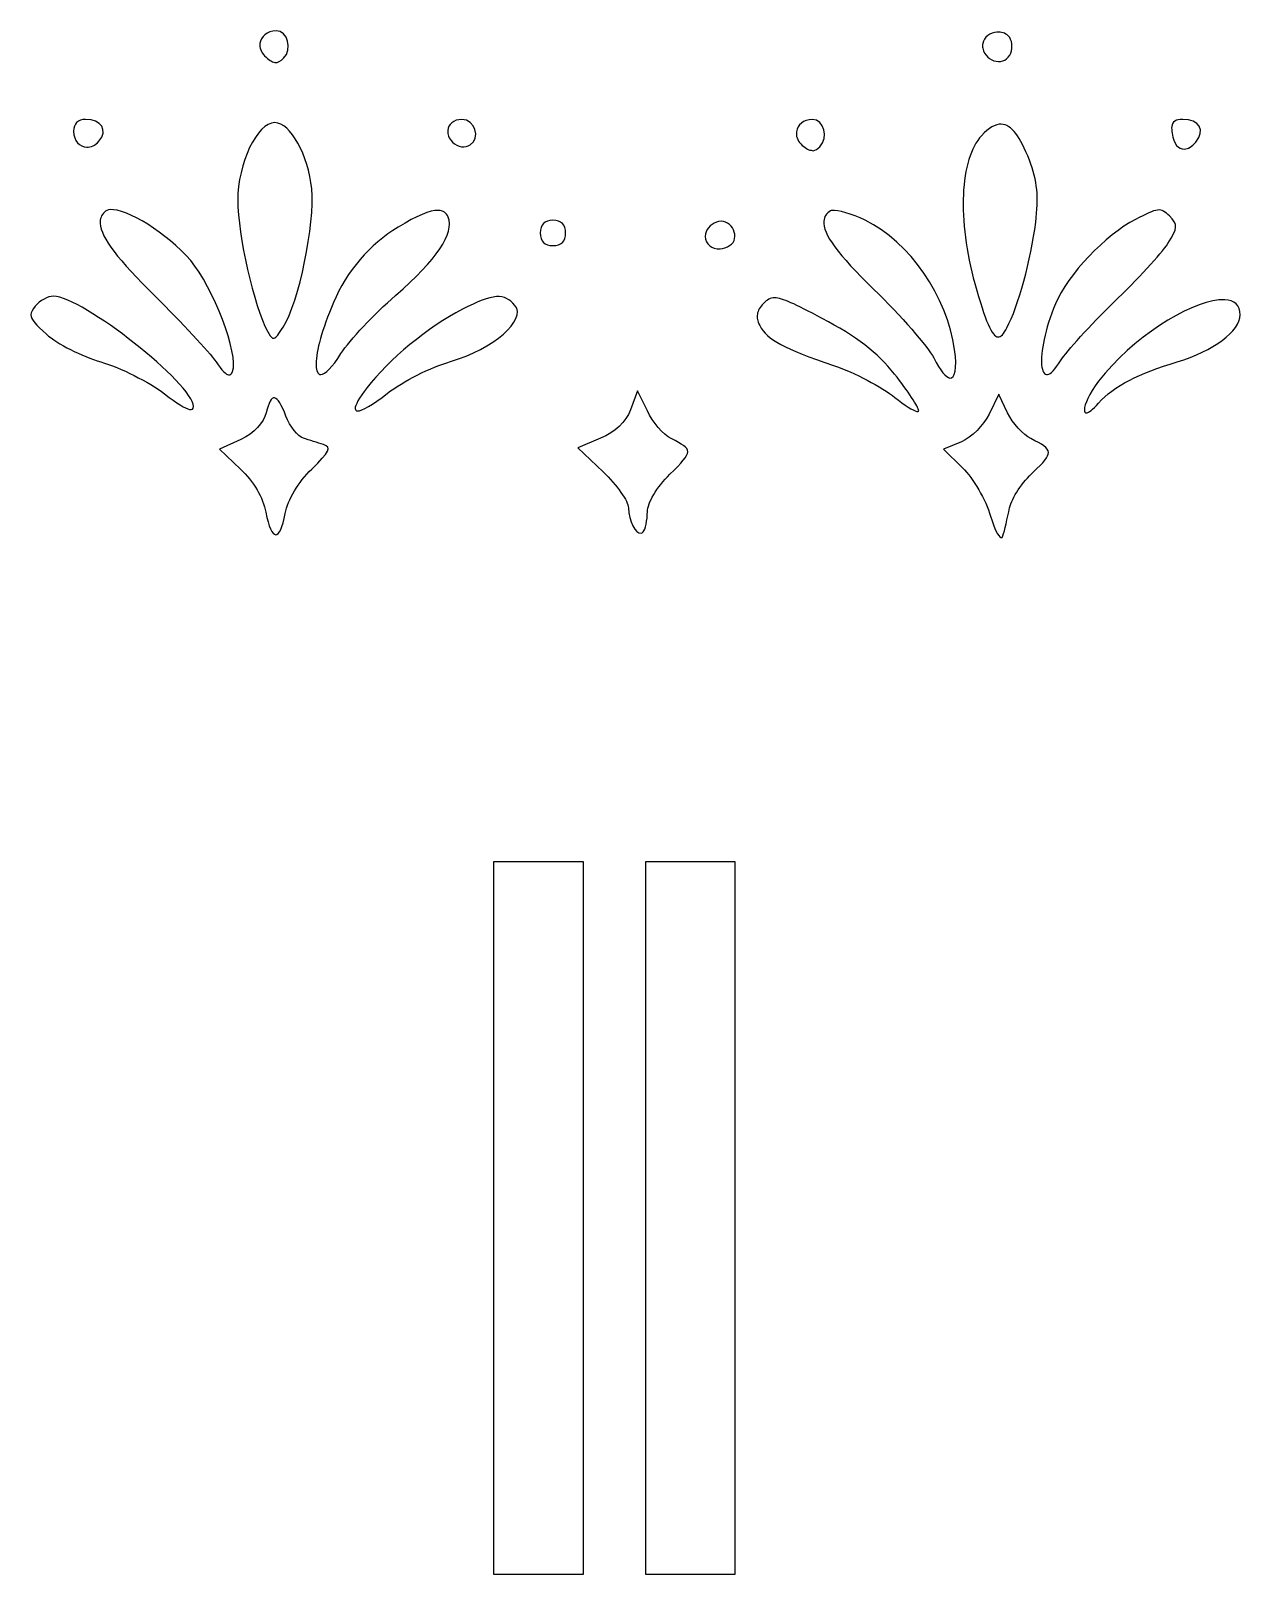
# Model space of a CAD drawing. Header units: centimetres. Extents: x -10 to 10, y -12.4 to 12.4.
# Drawn here: x -7.543 to -5.015, y 9.006 to 12.232 of the extents above; entities that cross this region are included whole.
import ezdxf

# ---------------------------------------------------------------- set-up
doc = ezdxf.new("R2010")
doc.units = ezdxf.units.CM
doc.header["$MEASUREMENT"] = 0
doc.layers.add('Layer 1', color=7, linetype='Continuous')

msp = doc.modelspace()

# ---------------------------------------------------------------- linework, layer by layer
at = {"layer": 'Layer 1', "color": 16, "lineweight": 25}
for points, knots in [([(-7.03048, 12.23203), (-7.00607, 12.23203), (-6.99574, 12.19401), (-7.01477, 12.17498), (-7.01477, 12.17498), (-7.02104, 12.16871), (-7.02662, 12.16508), (-7.03296, 12.16588), (-7.03296, 12.16588), (-7.0393, 12.16668), (-7.04599, 12.17147), (-7.05446, 12.17994), (-7.05446, 12.17994), (-7.06214, 12.18762), (-7.06551, 12.19718), (-7.06438, 12.20557), (-7.06438, 12.20557), (-7.0625, 12.21955), (-7.04933, 12.23203), (-7.03048, 12.23203)], [0, 0, 0, 0, 0.1666667, 0.1666667, 0.1666667, 0.1666667, 0.3333333, 0.3333333, 0.3333333, 0.3333333, 0.5, 0.5, 0.5, 0.5, 0.6666667, 0.6666667, 0.6666667, 0.6666667, 1, 1, 1, 1]), ([(-5.52318, 12.22955), (-5.51475, 12.23018), (-5.5058, 12.22788), (-5.4992, 12.22128), (-5.4992, 12.22128), (-5.49147, 12.21355), (-5.48967, 12.19763), (-5.49424, 12.18573), (-5.49424, 12.18573), (-5.49952, 12.17197), (-5.51223, 12.16622), (-5.52483, 12.16837), (-5.52483, 12.16837), (-5.53743, 12.17052), (-5.55002, 12.18048), (-5.55294, 12.19566), (-5.55294, 12.19566), (-5.5536, 12.19907), (-5.55352, 12.20251), (-5.55294, 12.20558), (-5.55294, 12.20558), (-5.55041, 12.21902), (-5.53723, 12.22851), (-5.52317, 12.22956), (-5.52317, 12.22956), (-5.52317, 12.22956), (-5.52318, 12.22955), (-5.52318, 12.22955)], [0, 0, 0, 0, 0.125, 0.125, 0.125, 0.125, 0.25, 0.25, 0.25, 0.25, 0.375, 0.375, 0.375, 0.375, 0.5, 0.5, 0.5, 0.5, 0.625, 0.625, 0.625, 0.625, 0.75, 0.75, 0.75, 0.75, 1, 1, 1, 1]), ([(-7.429, 12.04682), (-7.39575, 12.04682), (-7.38152, 12.02469), (-7.40089, 12.00134), (-7.40089, 12.00134), (-7.40836, 11.99233), (-7.41775, 11.9885), (-7.42652, 11.98894), (-7.42652, 11.98894), (-7.44113, 11.98967), (-7.45381, 12.00206), (-7.45381, 12.02201), (-7.45381, 12.02201), (-7.45381, 12.03793), (-7.44533, 12.04681), (-7.42901, 12.04681), (-7.42901, 12.04681), (-7.42901, 12.04681), (-7.429, 12.04682), (-7.429, 12.04682)], [0, 0, 0, 0, 0.1666667, 0.1666667, 0.1666667, 0.1666667, 0.3333333, 0.3333333, 0.3333333, 0.3333333, 0.5, 0.5, 0.5, 0.5, 0.6666667, 0.6666667, 0.6666667, 0.6666667, 1, 1, 1, 1]), ([(-7.03296, 12.0402), (-7.00098, 12.0402), (-6.96271, 11.97126), (-6.95607, 11.90212), (-6.95607, 11.90212), (-6.94894, 11.82791), (-6.98276, 11.66432), (-7.0156, 11.61273), (-7.0156, 11.61273), (-7.02477, 11.59833), (-7.03007, 11.59069), (-7.03462, 11.58958), (-7.03462, 11.58958), (-7.03576, 11.5893), (-7.03687, 11.58907), (-7.03793, 11.58958), (-7.03793, 11.58958), (-7.04111, 11.59112), (-7.04433, 11.59669), (-7.04868, 11.60446), (-7.04868, 11.60446), (-7.07632, 11.65386), (-7.11069, 11.80722), (-7.11069, 11.87731), (-7.11069, 11.87731), (-7.11069, 11.95507), (-7.07016, 12.04019), (-7.03297, 12.04019), (-7.03297, 12.04019), (-7.03297, 12.04019), (-7.03296, 12.0402), (-7.03296, 12.0402)], [0, 0, 0, 0, 0.1111111, 0.1111111, 0.1111111, 0.1111111, 0.2222222, 0.2222222, 0.2222222, 0.2222222, 0.3333333, 0.3333333, 0.3333333, 0.3333333, 0.4444444, 0.4444444, 0.4444444, 0.4444444, 0.5555556, 0.5555556, 0.5555556, 0.5555556, 0.6666667, 0.6666667, 0.6666667, 0.6666667, 0.7777778, 0.7777778, 0.7777778, 0.7777778, 1, 1, 1, 1]), ([(-6.64187, 12.04682), (-6.61495, 12.04682), (-6.60205, 12.00779), (-6.62451, 11.9939), (-6.62451, 11.9939), (-6.63029, 11.99032), (-6.63631, 11.98875), (-6.6427, 11.98977), (-6.6427, 11.98977), (-6.64909, 11.99079), (-6.65605, 11.99403), (-6.66172, 11.99969), (-6.66172, 11.99969), (-6.66942, 12.00739), (-6.67206, 12.01602), (-6.67164, 12.02367), (-6.67164, 12.02367), (-6.67094, 12.03642), (-6.65997, 12.04682), (-6.64187, 12.04682)], [0, 0, 0, 0, 0.1666667, 0.1666667, 0.1666667, 0.1666667, 0.3333333, 0.3333333, 0.3333333, 0.3333333, 0.5, 0.5, 0.5, 0.5, 0.6666667, 0.6666667, 0.6666667, 0.6666667, 1, 1, 1, 1]), ([(-5.9093, 12.04682), (-5.88488, 12.04682), (-5.87456, 12.0088), (-5.89359, 11.98977), (-5.89359, 11.98977), (-5.89829, 11.98507), (-5.90302, 11.98206), (-5.90765, 11.9815), (-5.90765, 11.9815), (-5.90919, 11.98131), (-5.9102, 11.98209), (-5.91178, 11.98233), (-5.91178, 11.98233), (-5.91812, 11.98332), (-5.92481, 11.98709), (-5.93328, 11.99556), (-5.93328, 11.99556), (-5.94096, 12.00324), (-5.94351, 12.0128), (-5.94238, 12.02119), (-5.94238, 12.02119), (-5.9405, 12.03518), (-5.92815, 12.04682), (-5.90931, 12.04682), (-5.90931, 12.04682), (-5.90931, 12.04682), (-5.9093, 12.04682), (-5.9093, 12.04682)], [0, 0, 0, 0, 0.125, 0.125, 0.125, 0.125, 0.25, 0.25, 0.25, 0.25, 0.375, 0.375, 0.375, 0.375, 0.5, 0.5, 0.5, 0.5, 0.625, 0.625, 0.625, 0.625, 0.75, 0.75, 0.75, 0.75, 1, 1, 1, 1]), ([(-5.51408, 12.0369), (-5.49295, 12.03599), (-5.47426, 12.0111), (-5.45538, 11.96166), (-5.45538, 11.96166), (-5.43874, 11.91809), (-5.43559, 11.88441), (-5.44215, 11.83185), (-5.44215, 11.83185), (-5.45188, 11.754), (-5.47861, 11.65575), (-5.50251, 11.61109), (-5.50251, 11.61109), (-5.50916, 11.59866), (-5.51474, 11.59194), (-5.5207, 11.59207), (-5.5207, 11.59207), (-5.53381, 11.59231), (-5.5474, 11.62566), (-5.56948, 11.70369), (-5.56948, 11.70369), (-5.5879, 11.76877), (-5.59592, 11.83473), (-5.59346, 11.88973), (-5.59346, 11.88973), (-5.59099, 11.94473), (-5.57783, 11.98908), (-5.55543, 12.01293), (-5.55543, 12.01293), (-5.54021, 12.02913), (-5.52677, 12.03745), (-5.51409, 12.03691), (-5.51409, 12.03691), (-5.51409, 12.03691), (-5.51408, 12.0369), (-5.51408, 12.0369)], [0, 0, 0, 0, 0.1, 0.1, 0.1, 0.1, 0.2, 0.2, 0.2, 0.2, 0.3, 0.3, 0.3, 0.3, 0.4, 0.4, 0.4, 0.4, 0.5, 0.5, 0.5, 0.5, 0.6, 0.6, 0.6, 0.6, 0.7, 0.7, 0.7, 0.7, 0.8, 0.8, 0.8, 0.8, 1, 1, 1, 1]), ([(-5.13457, 12.04682), (-5.09986, 12.04682), (-5.08681, 12.02436), (-5.10728, 11.99969), (-5.10728, 11.99969), (-5.11531, 11.99001), (-5.12386, 11.9852), (-5.13126, 11.98481), (-5.13126, 11.98481), (-5.14359, 11.98415), (-5.1536, 11.99551), (-5.15689, 12.01788), (-5.15689, 12.01788), (-5.15766, 12.0232), (-5.15812, 12.02825), (-5.15772, 12.03194), (-5.15772, 12.03194), (-5.15651, 12.04299), (-5.14936, 12.04682), (-5.13457, 12.04682)], [0, 0, 0, 0, 0.1666667, 0.1666667, 0.1666667, 0.1666667, 0.3333333, 0.3333333, 0.3333333, 0.3333333, 0.5, 0.5, 0.5, 0.5, 0.6666667, 0.6666667, 0.6666667, 0.6666667, 1, 1, 1, 1]), ([(-7.37774, 11.8583), (-7.34286, 11.86096), (-7.25845, 11.80933), (-7.20907, 11.75164), (-7.20907, 11.75164), (-7.16213, 11.6968), (-7.10812, 11.5548), (-7.12143, 11.52013), (-7.12143, 11.52013), (-7.1235, 11.51474), (-7.12625, 11.51231), (-7.1297, 11.51269), (-7.1297, 11.51269), (-7.13545, 11.51332), (-7.14351, 11.52187), (-7.15616, 11.53998), (-7.15616, 11.53998), (-7.17108, 11.56135), (-7.22818, 11.62283), (-7.28349, 11.67723), (-7.28349, 11.67723), (-7.36079, 11.75325), (-7.39678, 11.79992), (-7.39842, 11.82937), (-7.39842, 11.82937), (-7.39897, 11.83918), (-7.39598, 11.84669), (-7.38932, 11.85335), (-7.38932, 11.85335), (-7.3866, 11.85607), (-7.38273, 11.85793), (-7.37774, 11.85831), (-7.37774, 11.85831), (-7.37774, 11.85831), (-7.37774, 11.8583), (-7.37774, 11.8583)], [0, 0, 0, 0, 0.1, 0.1, 0.1, 0.1, 0.2, 0.2, 0.2, 0.2, 0.3, 0.3, 0.3, 0.3, 0.4, 0.4, 0.4, 0.4, 0.5, 0.5, 0.5, 0.5, 0.6, 0.6, 0.6, 0.6, 0.7, 0.7, 0.7, 0.7, 0.8, 0.8, 0.8, 0.8, 1, 1, 1, 1]), ([(-6.69148, 11.85665), (-6.68112, 11.85634), (-6.67427, 11.85161), (-6.67081, 11.84259), (-6.67081, 11.84259), (-6.65781, 11.80872), (-6.69384, 11.7545), (-6.78078, 11.67888), (-6.78078, 11.67888), (-6.82548, 11.64), (-6.87698, 11.58569), (-6.89488, 11.55734), (-6.89488, 11.55734), (-6.91333, 11.52811), (-6.92829, 11.51429), (-6.93705, 11.51352), (-6.93705, 11.51352), (-6.9383, 11.51341), (-6.93851, 11.51311), (-6.93953, 11.51352), (-6.93953, 11.51352), (-6.94447, 11.51547), (-6.94713, 11.52428), (-6.94697, 11.53667), (-6.94697, 11.53667), (-6.94663, 11.56237), (-6.93464, 11.60717), (-6.91059, 11.664), (-6.91059, 11.664), (-6.88271, 11.72988), (-6.8349, 11.78566), (-6.77499, 11.82192), (-6.77499, 11.82192), (-6.73599, 11.84553), (-6.70875, 11.85716), (-6.69148, 11.85665)], [0, 0, 0, 0, 0.1, 0.1, 0.1, 0.1, 0.2, 0.2, 0.2, 0.2, 0.3, 0.3, 0.3, 0.3, 0.4, 0.4, 0.4, 0.4, 0.5, 0.5, 0.5, 0.5, 0.6, 0.6, 0.6, 0.6, 0.7, 0.7, 0.7, 0.7, 0.8, 0.8, 0.8, 0.8, 1, 1, 1, 1]), ([(-5.86796, 11.85665), (-5.85621, 11.85783), (-5.82676, 11.84966), (-5.79851, 11.83598), (-5.79851, 11.83598), (-5.70617, 11.79128), (-5.62686, 11.67661), (-5.61165, 11.56561), (-5.61165, 11.56561), (-5.60613, 11.52535), (-5.61116, 11.50485), (-5.62157, 11.50608), (-5.62157, 11.50608), (-5.62967, 11.50703), (-5.64131, 11.52087), (-5.65547, 11.54825), (-5.65547, 11.54825), (-5.66753, 11.57156), (-5.72411, 11.63666), (-5.78115, 11.69212), (-5.78115, 11.69212), (-5.8553, 11.76421), (-5.88798, 11.80771), (-5.88533, 11.83433), (-5.88533, 11.83433), (-5.88445, 11.8432), (-5.87987, 11.85051), (-5.87127, 11.85583), (-5.87127, 11.85583), (-5.87034, 11.85641), (-5.86965, 11.85649), (-5.86796, 11.85666), (-5.86796, 11.85666), (-5.86796, 11.85666), (-5.86796, 11.85665), (-5.86796, 11.85665)], [0, 0, 0, 0, 0.1, 0.1, 0.1, 0.1, 0.2, 0.2, 0.2, 0.2, 0.3, 0.3, 0.3, 0.3, 0.4, 0.4, 0.4, 0.4, 0.5, 0.5, 0.5, 0.5, 0.6, 0.6, 0.6, 0.6, 0.7, 0.7, 0.7, 0.7, 0.8, 0.8, 0.8, 0.8, 1, 1, 1, 1]), ([(-5.18749, 11.85748), (-5.1778, 11.85862), (-5.17171, 11.8541), (-5.16269, 11.84508), (-5.16269, 11.84508), (-5.14465, 11.82704), (-5.14451, 11.82042), (-5.166, 11.7872), (-5.166, 11.7872), (-5.17919, 11.76682), (-5.23045, 11.71115), (-5.27927, 11.664), (-5.27927, 11.664), (-5.32809, 11.61685), (-5.37762, 11.56234), (-5.39006, 11.54246), (-5.39006, 11.54246), (-5.40191, 11.52353), (-5.41058, 11.51433), (-5.41735, 11.51352), (-5.41735, 11.51352), (-5.42412, 11.51271), (-5.42858, 11.52044), (-5.42975, 11.53336), (-5.42975, 11.53336), (-5.43209, 11.5592), (-5.4231, 11.60812), (-5.40081, 11.66152), (-5.40081, 11.66152), (-5.3755, 11.72216), (-5.29531, 11.80625), (-5.23379, 11.83763), (-5.23379, 11.83763), (-5.21046, 11.84953), (-5.19718, 11.85633), (-5.18749, 11.85747), (-5.18749, 11.85747), (-5.18749, 11.85747), (-5.18749, 11.85748), (-5.18749, 11.85748)], [0, 0, 0, 0, 0.0909091, 0.0909091, 0.0909091, 0.0909091, 0.1818182, 0.1818182, 0.1818182, 0.1818182, 0.2727273, 0.2727273, 0.2727273, 0.2727273, 0.3636364, 0.3636364, 0.3636364, 0.3636364, 0.4545455, 0.4545455, 0.4545455, 0.4545455, 0.5454545, 0.5454545, 0.5454545, 0.5454545, 0.6363636, 0.6363636, 0.6363636, 0.6363636, 0.7272727, 0.7272727, 0.7272727, 0.7272727, 0.8181818, 0.8181818, 0.8181818, 0.8181818, 1, 1, 1, 1]), ([(-6.4517, 11.83598), (-6.43411, 11.83598), (-6.42524, 11.82711), (-6.42524, 11.80952), (-6.42524, 11.80952), (-6.42524, 11.79193), (-6.43411, 11.78306), (-6.4517, 11.78306), (-6.4517, 11.78306), (-6.46928, 11.78306), (-6.47816, 11.79193), (-6.47816, 11.80952), (-6.47816, 11.80952), (-6.47816, 11.82711), (-6.46929, 11.83598), (-6.4517, 11.83598)], [0, 0, 0, 0, 0.2, 0.2, 0.2, 0.2, 0.4, 0.4, 0.4, 0.4, 0.6, 0.6, 0.6, 0.6, 1, 1, 1, 1]), ([(-6.10526, 11.8335), (-6.0771, 11.83892), (-6.05817, 11.79786), (-6.08211, 11.78306), (-6.08211, 11.78306), (-6.08827, 11.77926), (-6.09572, 11.7768), (-6.10195, 11.77645), (-6.10195, 11.77645), (-6.10428, 11.77632), (-6.10635, 11.77616), (-6.10856, 11.77645), (-6.10856, 11.77645), (-6.12405, 11.77851), (-6.1357, 11.79144), (-6.13254, 11.80787), (-6.13254, 11.80787), (-6.13029, 11.81957), (-6.11789, 11.83107), (-6.10525, 11.8335), (-6.10525, 11.8335), (-6.10525, 11.8335), (-6.10526, 11.8335), (-6.10526, 11.8335)], [0, 0, 0, 0, 0.1428571, 0.1428571, 0.1428571, 0.1428571, 0.2857143, 0.2857143, 0.2857143, 0.2857143, 0.4285714, 0.4285714, 0.4285714, 0.4285714, 0.5714286, 0.5714286, 0.5714286, 0.5714286, 0.7142857, 0.7142857, 0.7142857, 0.7142857, 1, 1, 1, 1]), ([(-7.49598, 11.67723), (-7.43601, 11.67688), (-7.20328, 11.49353), (-7.20328, 11.44655), (-7.20328, 11.44655), (-7.20328, 11.44127), (-7.20619, 11.43972), (-7.21155, 11.44076), (-7.21155, 11.44076), (-7.22048, 11.4425), (-7.23716, 11.45279), (-7.26364, 11.47301), (-7.26364, 11.47301), (-7.29675, 11.49828), (-7.35665, 11.52832), (-7.39676, 11.53998), (-7.39676, 11.53998), (-7.43687, 11.55164), (-7.48822, 11.57763), (-7.51086, 11.59786), (-7.51086, 11.59786), (-7.53307, 11.6177), (-7.54276, 11.62877), (-7.54311, 11.63837), (-7.54311, 11.63837), (-7.5433, 11.64413), (-7.53973, 11.64968), (-7.53401, 11.65656), (-7.53401, 11.65656), (-7.5243, 11.66826), (-7.50779, 11.67731), (-7.49598, 11.67723)], [0, 0, 0, 0, 0.1111111, 0.1111111, 0.1111111, 0.1111111, 0.2222222, 0.2222222, 0.2222222, 0.2222222, 0.3333333, 0.3333333, 0.3333333, 0.3333333, 0.4444444, 0.4444444, 0.4444444, 0.4444444, 0.5555556, 0.5555556, 0.5555556, 0.5555556, 0.6666667, 0.6666667, 0.6666667, 0.6666667, 0.7777778, 0.7777778, 0.7777778, 0.7777778, 1, 1, 1, 1]), ([(-6.56994, 11.6764), (-6.55336, 11.67759), (-6.54199, 11.67136), (-6.53108, 11.65821), (-6.53108, 11.65821), (-6.5059, 11.62788), (-6.57594, 11.56694), (-6.66585, 11.5408), (-6.66585, 11.5408), (-6.70677, 11.5289), (-6.766, 11.49894), (-6.79731, 11.47465), (-6.79731, 11.47465), (-6.82983, 11.44943), (-6.85115, 11.43706), (-6.86015, 11.43744), (-6.86015, 11.43744), (-6.86315, 11.43757), (-6.86495, 11.43954), (-6.86511, 11.4424), (-6.86511, 11.4424), (-6.86545, 11.44927), (-6.85749, 11.46369), (-6.84031, 11.48622), (-6.84031, 11.48622), (-6.7966, 11.54353), (-6.71156, 11.61403), (-6.64105, 11.64993), (-6.64105, 11.64993), (-6.6083, 11.66661), (-6.58652, 11.6752), (-6.56994, 11.67639), (-6.56994, 11.67639), (-6.56994, 11.67639), (-6.56994, 11.6764), (-6.56994, 11.6764)], [0, 0, 0, 0, 0.1, 0.1, 0.1, 0.1, 0.2, 0.2, 0.2, 0.2, 0.3, 0.3, 0.3, 0.3, 0.4, 0.4, 0.4, 0.4, 0.5, 0.5, 0.5, 0.5, 0.6, 0.6, 0.6, 0.6, 0.7, 0.7, 0.7, 0.7, 0.8, 0.8, 0.8, 0.8, 1, 1, 1, 1]), ([(-5.98785, 11.67392), (-5.97205, 11.67376), (-5.94676, 11.66144), (-5.88863, 11.63093), (-5.88863, 11.63093), (-5.81782, 11.59375), (-5.77299, 11.55933), (-5.73732, 11.51435), (-5.73732, 11.51435), (-5.70948, 11.47924), (-5.68688, 11.44523), (-5.68688, 11.43828), (-5.68688, 11.43828), (-5.68688, 11.43655), (-5.68852, 11.43613), (-5.69101, 11.43663), (-5.69101, 11.43663), (-5.69851, 11.43812), (-5.71607, 11.44916), (-5.73649, 11.46557), (-5.73649, 11.46557), (-5.76371, 11.48745), (-5.82115, 11.5178), (-5.86465, 11.53254), (-5.86465, 11.53254), (-5.96902, 11.5679), (-6.00304, 11.58573), (-6.01927, 11.61605), (-6.01927, 11.61605), (-6.02434, 11.62554), (-6.02551, 11.63276), (-6.02423, 11.64003), (-6.02423, 11.64003), (-6.02296, 11.6473), (-6.01917, 11.65422), (-6.011, 11.66235), (-6.011, 11.66235), (-6.00349, 11.66983), (-5.99733, 11.67402), (-5.98785, 11.67393), (-5.98785, 11.67393), (-5.98785, 11.67393), (-5.98785, 11.67392), (-5.98785, 11.67392)], [0, 0, 0, 0, 0.0833333, 0.0833333, 0.0833333, 0.0833333, 0.1666667, 0.1666667, 0.1666667, 0.1666667, 0.25, 0.25, 0.25, 0.25, 0.3333333, 0.3333333, 0.3333333, 0.3333333, 0.4166667, 0.4166667, 0.4166667, 0.4166667, 0.5, 0.5, 0.5, 0.5, 0.5833333, 0.5833333, 0.5833333, 0.5833333, 0.6666667, 0.6666667, 0.6666667, 0.6666667, 0.75, 0.75, 0.75, 0.75, 0.8333333, 0.8333333, 0.8333333, 0.8333333, 1, 1, 1, 1]), ([(-5.05933, 11.66979), (-5.05506, 11.67021), (-5.05069, 11.66997), (-5.04693, 11.66979), (-5.04693, 11.66979), (-5.02688, 11.66881), (-5.01468, 11.65915), (-5.01468, 11.63837), (-5.01468, 11.63837), (-5.01468, 11.60495), (-5.07084, 11.56234), (-5.14614, 11.53998), (-5.14614, 11.53998), (-5.22733, 11.51587), (-5.27846, 11.48959), (-5.31068, 11.45399), (-5.31068, 11.45399), (-5.32323, 11.44012), (-5.33162, 11.43334), (-5.33631, 11.43332), (-5.33631, 11.43332), (-5.33913, 11.43331), (-5.3405, 11.43604), (-5.34044, 11.43993), (-5.34044, 11.43993), (-5.34031, 11.45032), (-5.3308, 11.47307), (-5.31067, 11.49946), (-5.31067, 11.49946), (-5.24132, 11.59038), (-5.12338, 11.66346), (-5.05932, 11.66979), (-5.05932, 11.66979), (-5.05932, 11.66979), (-5.05933, 11.66979), (-5.05933, 11.66979)], [0, 0, 0, 0, 0.1, 0.1, 0.1, 0.1, 0.2, 0.2, 0.2, 0.2, 0.3, 0.3, 0.3, 0.3, 0.4, 0.4, 0.4, 0.4, 0.5, 0.5, 0.5, 0.5, 0.6, 0.6, 0.6, 0.6, 0.7, 0.7, 0.7, 0.7, 0.8, 0.8, 0.8, 0.8, 1, 1, 1, 1]), ([(-7.03378, 11.46473), (-7.0271, 11.46363), (-7.01892, 11.45084), (-7.0098, 11.4267), (-7.0098, 11.4267), (-7.00159, 11.40495), (-6.98494, 11.38404), (-6.97342, 11.3804), (-6.97342, 11.3804), (-6.9619, 11.37676), (-6.9431, 11.37094), (-6.93125, 11.36717), (-6.93125, 11.36717), (-6.91381, 11.36162), (-6.91859, 11.35229), (-6.95605, 11.31591), (-6.95605, 11.31591), (-6.98417, 11.2886), (-7.00607, 11.25194), (-7.01145, 11.22331), (-7.01145, 11.22331), (-7.01716, 11.19287), (-7.02415, 11.17821), (-7.03129, 11.17866), (-7.03129, 11.17866), (-7.03843, 11.17911), (-7.04615, 11.19482), (-7.05196, 11.22579), (-7.05196, 11.22579), (-7.05766, 11.25618), (-7.07761, 11.29019), (-7.10488, 11.31591), (-7.10488, 11.31591), (-7.10488, 11.31591), (-7.1487, 11.35725), (-7.1487, 11.35725), (-7.1487, 11.35725), (-7.1487, 11.35725), (-7.10405, 11.37792), (-7.10405, 11.37792), (-7.10405, 11.37792), (-7.0767, 11.39096), (-7.05625, 11.41292), (-7.05113, 11.43332), (-7.05113, 11.43332), (-7.04562, 11.45526), (-7.04045, 11.46584), (-7.03377, 11.46474), (-7.03377, 11.46474), (-7.03377, 11.46474), (-7.03378, 11.46473), (-7.03378, 11.46473)], [0, 0, 0, 0, 0.0714286, 0.0714286, 0.0714286, 0.0714286, 0.1428571, 0.1428571, 0.1428571, 0.1428571, 0.2142857, 0.2142857, 0.2142857, 0.2142857, 0.2857143, 0.2857143, 0.2857143, 0.2857143, 0.3571429, 0.3571429, 0.3571429, 0.3571429, 0.4285714, 0.4285714, 0.4285714, 0.4285714, 0.5, 0.5, 0.5, 0.5, 0.5714286, 0.5714286, 0.5714286, 0.5714286, 0.6428571, 0.6428571, 0.6428571, 0.6428571, 0.7142857, 0.7142857, 0.7142857, 0.7142857, 0.7857143, 0.7857143, 0.7857143, 0.7857143, 0.8571429, 0.8571429, 0.8571429, 0.8571429, 1, 1, 1, 1]), ([(-6.27476, 11.47962), (-6.27476, 11.47962), (-6.25409, 11.43745), (-6.25409, 11.43745), (-6.25409, 11.43745), (-6.243, 11.41403), (-6.22093, 11.38776), (-6.20448, 11.37957), (-6.20448, 11.37957), (-6.15796, 11.35642), (-6.15746, 11.35466), (-6.20696, 11.30516), (-6.20696, 11.30516), (-6.23477, 11.27735), (-6.25409, 11.24576), (-6.25409, 11.22661), (-6.25409, 11.22661), (-6.25409, 11.20896), (-6.25824, 11.18939), (-6.26319, 11.18444), (-6.26319, 11.18444), (-6.26467, 11.18296), (-6.26567, 11.18219), (-6.26732, 11.18196), (-6.26732, 11.18196), (-6.27886, 11.18025), (-6.29356, 11.20718), (-6.29378, 11.23488), (-6.29378, 11.23488), (-6.29391, 11.2487), (-6.31754, 11.28238), (-6.3467, 11.31012), (-6.3467, 11.31012), (-6.3467, 11.31012), (-6.39962, 11.36056), (-6.39962, 11.36056), (-6.39962, 11.36056), (-6.39962, 11.36056), (-6.35249, 11.3804), (-6.35249, 11.3804), (-6.35249, 11.3804), (-6.32119, 11.39348), (-6.29958, 11.41363), (-6.28965, 11.43993), (-6.28965, 11.43993), (-6.28965, 11.43993), (-6.27477, 11.47962), (-6.27477, 11.47962), (-6.27477, 11.47962), (-6.27477, 11.47962), (-6.27476, 11.47962), (-6.27476, 11.47962)], [0, 0, 0, 0, 0.0714286, 0.0714286, 0.0714286, 0.0714286, 0.1428571, 0.1428571, 0.1428571, 0.1428571, 0.2142857, 0.2142857, 0.2142857, 0.2142857, 0.2857143, 0.2857143, 0.2857143, 0.2857143, 0.3571429, 0.3571429, 0.3571429, 0.3571429, 0.4285714, 0.4285714, 0.4285714, 0.4285714, 0.5, 0.5, 0.5, 0.5, 0.5714286, 0.5714286, 0.5714286, 0.5714286, 0.6428571, 0.6428571, 0.6428571, 0.6428571, 0.7142857, 0.7142857, 0.7142857, 0.7142857, 0.7857143, 0.7857143, 0.7857143, 0.7857143, 0.8571429, 0.8571429, 0.8571429, 0.8571429, 1, 1, 1, 1]), ([(-5.51904, 11.47218), (-5.51904, 11.47218), (-5.50085, 11.43332), (-5.50085, 11.43332), (-5.50085, 11.43332), (-5.49063, 11.41201), (-5.46852, 11.38778), (-5.45207, 11.37958), (-5.45207, 11.37958), (-5.40409, 11.35567), (-5.40432, 11.35009), (-5.44711, 11.31013), (-5.44711, 11.31013), (-5.46945, 11.28926), (-5.49207, 11.25594), (-5.49672, 11.23489), (-5.49672, 11.23489), (-5.50137, 11.21384), (-5.50699, 11.18707), (-5.51078, 11.17619), (-5.51078, 11.17619), (-5.51179, 11.17326), (-5.51318, 11.17232), (-5.51491, 11.17288), (-5.51491, 11.17288), (-5.52012, 11.17457), (-5.52835, 11.19067), (-5.53641, 11.21753), (-5.53641, 11.21753), (-5.54648, 11.25108), (-5.57297, 11.29676), (-5.59511, 11.3184), (-5.59511, 11.3184), (-5.59511, 11.3184), (-5.6348, 11.35726), (-5.6348, 11.35726), (-5.6348, 11.35726), (-5.6348, 11.35726), (-5.59759, 11.37297), (-5.59759, 11.37297), (-5.59759, 11.37297), (-5.57661, 11.38166), (-5.55057, 11.40793), (-5.53971, 11.43085), (-5.53971, 11.43085), (-5.53971, 11.43085), (-5.51904, 11.47219), (-5.51904, 11.47219), (-5.51904, 11.47219), (-5.51904, 11.47219), (-5.51904, 11.47218), (-5.51904, 11.47218)], [0, 0, 0, 0, 0.0714286, 0.0714286, 0.0714286, 0.0714286, 0.1428571, 0.1428571, 0.1428571, 0.1428571, 0.2142857, 0.2142857, 0.2142857, 0.2142857, 0.2857143, 0.2857143, 0.2857143, 0.2857143, 0.3571429, 0.3571429, 0.3571429, 0.3571429, 0.4285714, 0.4285714, 0.4285714, 0.4285714, 0.5, 0.5, 0.5, 0.5, 0.5714286, 0.5714286, 0.5714286, 0.5714286, 0.6428571, 0.6428571, 0.6428571, 0.6428571, 0.7142857, 0.7142857, 0.7142857, 0.7142857, 0.7857143, 0.7857143, 0.7857143, 0.7857143, 0.8571429, 0.8571429, 0.8571429, 0.8571429, 1, 1, 1, 1]), ([(-6.57572, 10.49487), (-6.57572, 10.49487), (-6.38803, 10.49487), (-6.38803, 10.49487), (-6.38803, 10.49487), (-6.38803, 10.49487), (-6.38803, 9.00576), (-6.38803, 9.00576), (-6.38803, 9.00576), (-6.38803, 9.00576), (-6.57572, 9.00576), (-6.57572, 9.00576), (-6.57572, 9.00576), (-6.57572, 9.00576), (-6.57572, 10.49487), (-6.57572, 10.49487)], [0, 0, 0, 0, 0.2, 0.2, 0.2, 0.2, 0.4, 0.4, 0.4, 0.4, 0.6, 0.6, 0.6, 0.6, 1, 1, 1, 1]), ([(-6.25822, 10.49487), (-6.25822, 10.49487), (-6.07053, 10.49487), (-6.07053, 10.49487), (-6.07053, 10.49487), (-6.07053, 10.49487), (-6.07053, 9.00576), (-6.07053, 9.00576), (-6.07053, 9.00576), (-6.07053, 9.00576), (-6.25822, 9.00576), (-6.25822, 9.00576), (-6.25822, 9.00576), (-6.25822, 9.00576), (-6.25822, 10.49487), (-6.25822, 10.49487)], [0, 0, 0, 0, 0.2, 0.2, 0.2, 0.2, 0.4, 0.4, 0.4, 0.4, 0.6, 0.6, 0.6, 0.6, 1, 1, 1, 1])]:
    msp.add_open_spline(points, degree=3, knots=knots, dxfattribs=at)

doc.saveas('drawing.dxf')
